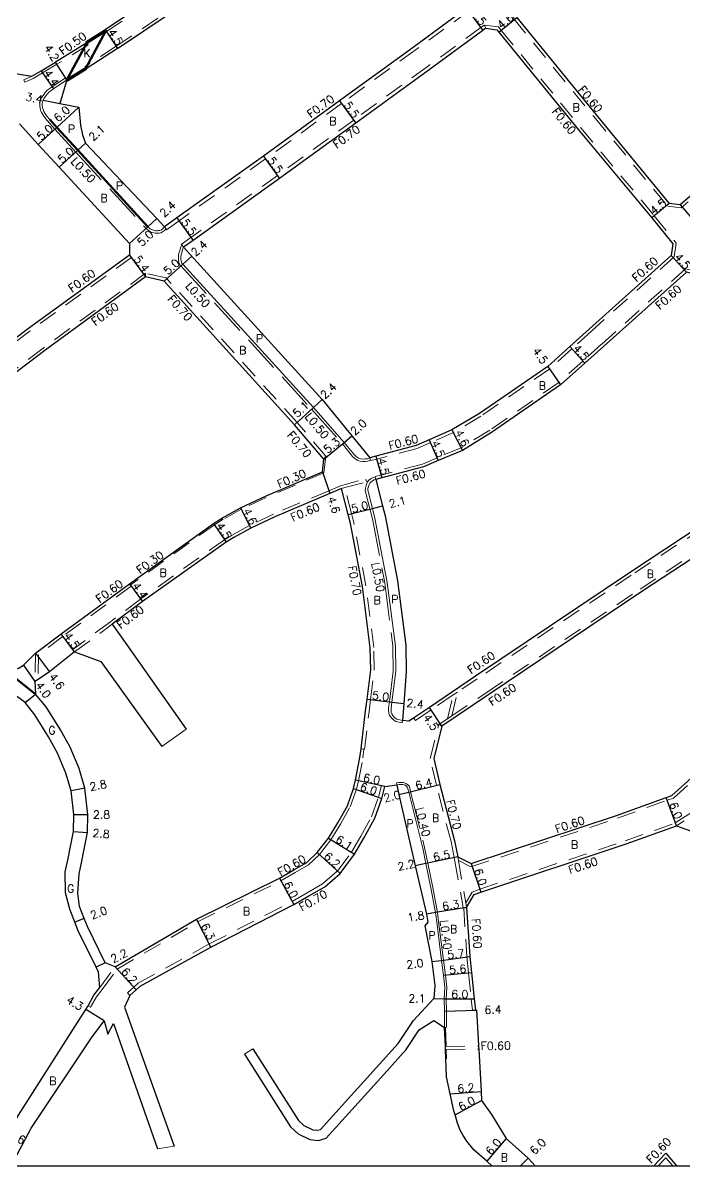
# Model space of a CAD drawing. Header units: metres. Extents: x -3200 to -2400, y -111000 to -110400.
# Drawn here: x -3016.1 to -2884, y -111000 to -110771.5 of the extents above; entities that cross this region are included whole.
import ezdxf

# ---------------------------------------------------------------- set-up
doc = ezdxf.new("R2010")
doc.units = ezdxf.units.M
doc.header["$LTSCALE"] = 2.5
doc.linetypes.add('2232000', pattern=[2.5, 1.5, -1])
doc.linetypes.add('2233000', pattern=[4, 3, -1])
for name, color, linetype, lineweight in [('2101000', 177, 'Continuous', 30), ('2102000', 191, 'Continuous', 30), ('2102001', 191, 'Continuous', 9), ('2203000', 5, 'Continuous', 50), ('2213000', 6, 'Continuous', 9), ('2227000', 3, 'Continuous', 50), ('2232000', 4, '2232000', 9), ('2233000', 62, '2233000', 9), ('6132000', 1, '61320', 9), ('9201100', 215, 'Continuous', 30), ('9202200', 155, 'Continuous', 60), ('9203500', 155, 'Continuous', 30)]:
    doc.layers.add(name, color=color, linetype=linetype, lineweight=lineweight)
for name, color, linetype in [('9201500', 222, 'Continuous'), ('9202100', 82, 'Continuous'), ('9301100', 77, 'Continuous'), ('999', 7, 'Continuous')]:
    doc.layers.add(name, color=color, linetype=linetype)
doc.styles.add('Dm_Anotation', font='txt.shx', dxfattribs={"bigfont": 'pscdm.shx'})
doc.linetypes.add('61320', pattern='A,0,[3,dmdr.shx,S=0.25,R=0,X=0,Y=0],1.5,[3,dmdr.shx,S=0.25,R=0,X=0,Y=0]', length=1.5)

msp = doc.modelspace()

# ---------------------------------------------------------------- linework, layer by layer
at = {"layer": '2101000'}
for points in [[(-2999.61, -110772.85), (-2983.72, -110762.11), (-2972.61, -110754.7), (-2966.76, -110750.8), (-2949.38, -110739.2), (-2945.35, -110731.1), (-2937.38, -110720.77), (-2937.13, -110720.21), (-2937.08, -110718.98), (-2938.86, -110714.48), (-2941.74, -110709.87), (-2948.76, -110698.62), (-2955, -110688.55), (-2956.13, -110687.09)], [(-2803.85, -110735.92), (-2803.98, -110738.92), (-2815.78, -110749.12), (-2829.88, -110761.09), (-2840.97, -110770.5), (-2852.85, -110780.66), (-2864.53, -110790.64), (-2884.73, -110807.84), (-2886.92, -110807.59)], [(-2997.13, -110776.6), (-2981.2, -110765.84), (-2970.11, -110758.44), (-2964.26, -110754.54), (-2946.88, -110742.95), (-2944.6, -110742.66)], [(-2927.41, -110768.58), (-2938.11, -110776.41), (-2952.79, -110787.07), (-2968.01, -110798.13), (-2985.27, -110810.5), (-2987.75, -110812.28)], [(-2917.41, -110770.46), (-2901.54, -110789.87), (-2886.92, -110807.59)], [(-2999.45, -110773.1), (-3003.27, -110775.47)], [(-2999.61, -110772.85), (-2999.45, -110773.1)], [(-2923.57, -110772.58), (-2924.16, -110773.02), (-2934.88, -110780.86), (-2949.56, -110791.52), (-2964.81, -110802.6), (-2982.07, -110814.97), (-2983.97, -110816.33)], [(-2923.57, -110772.58), (-2921.39, -110772.87), (-2920.97, -110773.38), (-2905.03, -110792.86), (-2890.39, -110810.46), (-2886.19, -110815.7)], [(-3003.27, -110775.47), (-3009.52, -110779.36)], [(-2997.13, -110776.6), (-3003.38, -110780.67), (-3003.46, -110780.54)], [(-3018.39, -110781.52), (-3014.24, -110782.17), (-3012.41, -110781.08), (-3009.52, -110779.36)], [(-3003.46, -110780.54), (-3007.28, -110782.92)], [(-3007.28, -110782.92), (-3008.7, -110787.61)], [(-3008.7, -110787.61), (-3004.87, -110788.35), (-3004.55, -110791.93), (-3004.15, -110793.91), (-3003.55, -110795.56), (-2989.32, -110810.62), (-2987.75, -110812.28)], [(-2994.76, -110815.63), (-3008.78, -110800.36), (-3012.97, -110795.79), (-3016.75, -110791.67)], [(-2994.76, -110815.63), (-2994.73, -110817.93)], [(-2886.19, -110815.7), (-2886.53, -110817.98), (-2902.89, -110832.68), (-2906.8, -110836.21), (-2911.19, -110840.18), (-2924.87, -110849.6), (-2930.34, -110852.87), (-2934.88, -110854.85), (-2937.49, -110855.99), (-2945.52, -110858.1), (-2946.73, -110858.42)], [(-2994.73, -110817.93), (-3014.94, -110832.58), (-3021.9, -110837.87), (-3034.47, -110847.43), (-3050.45, -110858.92), (-3062.41, -110867.36), (-3064.61, -110868.92)], [(-2983.97, -110816.33), (-2956.24, -110846.79), (-2950.31, -110854.06), (-2946.73, -110858.42)], [(-2991.53, -110822.27), (-3011.66, -110837), (-3018.57, -110842.25), (-3031.21, -110851.86), (-3047.27, -110863.41), (-3059.35, -110871.69), (-3060.72, -110872.63)], [(-2987.82, -110823.1), (-2991.53, -110822.27)], [(-2880.99, -110821.95), (-2883.51, -110821.32), (-2900.05, -110836.18), (-2903.78, -110839.55), (-2908.64, -110843.88), (-2922.43, -110853.38), (-2928.23, -110856.96), (-2933.08, -110858.97), (-2936.01, -110860.26), (-2944.37, -110862.46), (-2945.52, -110862.76)], [(-2955.92, -110858.73), (-2961.8, -110851.82), (-2987.82, -110823.1)], [(-2858.16, -110853.45), (-2878.39, -110870.54), (-2880.57, -110871.98), (-2894.88, -110881.42), (-2925.63, -110902.09), (-2934.85, -110908.32), (-2937.99, -110910.44), (-2938.95, -110911.09), (-2940.2, -110910.92)], [(-2852.02, -110856.69), (-2855.21, -110856.98), (-2875.69, -110874.15), (-2878.09, -110875.74), (-2892.41, -110885.18), (-2922.99, -110905.73), (-2932.33, -110912.05), (-2933.99, -110918.54)], [(-3060.78, -110874.63), (-3055.03, -110878.45), (-3049.83, -110882.48), (-3047.91, -110884.68), (-3044.16, -110889.47), (-3042.33, -110891.97), (-3040.64, -110893.08), (-3037.81, -110894.94), (-3027.81, -110898.09), (-3023.28, -110899.7), (-3019.1, -110901.19), (-3018.33, -110901), (-3017.29, -110900.64), (-3016.78, -110900.38), (-3015.93, -110899.89), (-3013.51, -110897.5), (-3008.39, -110893.59), (-2994.77, -110883.62), (-2977.95, -110871.55), (-2976.19, -110870.46), (-2972.59, -110868.42), (-2967.57, -110866.11), (-2956.23, -110861.21), (-2955.92, -110858.73)], [(-2945.52, -110862.76), (-2944.19, -110868.03), (-2943.68, -110870.06), (-2941.21, -110883.01), (-2939.56, -110895.9), (-2939.47, -110901.2), (-2939.95, -110907.56), (-2940.2, -110910.92)], [(-2952.39, -110864.57), (-2954.73, -110865.56), (-2965.73, -110870.22), (-2970.49, -110872.52), (-2973.89, -110874.33), (-2975.46, -110875.3), (-2992.17, -110887.17), (-2998.2, -110891.71)], [(-2997.6, -110960.16), (-2981.36, -110950.61), (-2964.8, -110942.44), (-2961.94, -110940.81), (-2959.36, -110939.31), (-2957.26, -110937.34), (-2955.02, -110934.42), (-2953.12, -110931.36), (-2951.23, -110927.97), (-2950.01, -110924.51), (-2949.6, -110922.89), (-2948.73, -110918.33), (-2948.51, -110916.61), (-2947.58, -110909.03), (-2947.29, -110906.65), (-2946.57, -110900.82), (-2946.65, -110896.41), (-2948.23, -110884.13), (-2950.62, -110871.59), (-2951.08, -110869.76), (-2952.39, -110864.57)], [(-2929.18, -110938.2), (-2926.5, -110939.54), (-2897.49, -110929.91), (-2887.53, -110926.32), (-2886.4, -110925.91), (-2881.96, -110921.91), (-2879.26, -110919.04), (-2871.15, -110911.31), (-2867.17, -110907.51), (-2855.17, -110895.36), (-2837.66, -110876.62), (-2837.84, -110873.63)], [(-3005.73, -110897.23), (-3010.75, -110901.18), (-3013.03, -110902.75), (-3013.64, -110903.17)], [(-3015.62, -110907.35), (-3019.53, -110904.45)], [(-3013.64, -110903.17), (-3013.5, -110905.67)], [(-2999.64, -110959.35), (-3003.16, -110952.13), (-3003.8, -110950.5), (-3004.73, -110948.13), (-3005.07, -110945.42), (-3004.81, -110941.55), (-3004.29, -110939.07), (-3003.86, -110936.99), (-3003.12, -110933.32), (-3003.06, -110929.75), (-3003.67, -110924.45), (-3004.83, -110920.52), (-3006.61, -110916.24), (-3008.51, -110912.79), (-3011.37, -110908.18), (-3013.5, -110905.67)], [(-3007.59, -110941.17), (-3007.04, -110938.5), (-3006.6, -110936.42), (-3005.91, -110933.1), (-3005.86, -110929.75), (-3006.43, -110925.02), (-3007.48, -110921.45), (-3009.13, -110917.46), (-3010.93, -110914.2), (-3013.66, -110909.79), (-3015.62, -110907.35)], [(-2933.99, -110918.54), (-2932.77, -110923.71), (-2929.85, -110934.99), (-2929.18, -110938.2)], [(-2994.71, -110965.88), (-2993.45, -110964.77), (-2992.61, -110964.04), (-2978.48, -110956.21), (-2961.94, -110947.71), (-2958.92, -110945.99), (-2955.76, -110944.16), (-2952.67, -110941.5), (-2949.84, -110937.64), (-2947.96, -110934.42), (-2945.74, -110930.45), (-2944.35, -110926.5), (-2943.73, -110924.12), (-2941.36, -110923.77)], [(-2941.36, -110923.77), (-2940.92, -110925.74), (-2938.43, -110936.81), (-2937.7, -110939.97), (-2935.4, -110949.63), (-2935.17, -110951.24), (-2935.77, -110951.95), (-2934.38, -110959.12), (-2933.78, -110963.91), (-2933.99, -110966.52)], [(-2925.92, -110945.71), (-2924.6, -110945.23), (-2895.54, -110935.58), (-2885.5, -110931.96)], [(-2885.5, -110931.96), (-2882.67, -110932.98)], [(-3000.93, -110961.26), (-3001.44, -110960.23), (-3005, -110952.94), (-3005.67, -110951.23), (-3006.68, -110948.63), (-3007.57, -110945.41), (-3007.59, -110941.17)], [(-2927.41, -110948.31), (-2925.92, -110945.71)], [(-2927.41, -110948.31), (-2926.75, -110958.13), (-2926.44, -110961.31), (-2925.89, -110966.54), (-2925.66, -110968.83), (-2925.46, -110968.82), (-2925.02, -110975.81), (-2925.01, -110976), (-2924.98, -110976.6), (-2924.51, -110985.06), (-2924.44, -110986.91), (-2922.47, -110989.68), (-2919.48, -110994.5), (-2915.14, -110998.39), (-2913.63, -111000)], [(-2997.6, -110960.16), (-2999.64, -110959.35)], [(-3000.69, -110964.32), (-3000.93, -110961.26)], [(-3022.41, -111000), (-3019.36, -110994.09), (-3016.9, -110989.81), (-3005.59, -110972.03), (-3003.49, -110968.72), (-3003.04, -110967.94), (-3001.86, -110965.84), (-3000.69, -110964.32)], [(-3018.44, -111000), (-3016.18, -110995.79), (-3014.38, -110992.42), (-3002.32, -110974.33), (-2999.81, -110970.95)], [(-2922.33, -111000), (-2923.4, -110999.04), (-2925.97, -110996.75), (-2927.4, -110995.04), (-2928.11, -110993.9), (-2928.68, -110992.83), (-2929.23, -110991.38), (-2929.7, -110989.78), (-2929.96, -110988.93), (-2930.69, -110985.57), (-2931.43, -110982.15), (-2931.63, -110976.67), (-2931.66, -110976.07), (-2931.8, -110972.26)], [(-2887.59, -110997.41), (-2890.05, -111000)], [(-2887.59, -110997.41), (-2885.4, -111000)]]:
    msp.add_lwpolyline(points, dxfattribs=at)
at = {"layer": '2102000'}
for points in [[(-2998.2, -110891.71), (-2995.29, -110895.83), (-2983.43, -110912.64)], [(-3005.73, -110897.23), (-3000.5, -110899.13), (-2988.28, -110916.1)], [(-2994.71, -110965.88), (-2995.74, -110968.21), (-2985.82, -110995.98)], [(-2970.1, -110976.55), (-2961.01, -110990.88), (-2959.93, -110991.9), (-2958.16, -110992.74), (-2957.2, -110992.84), (-2956.6, -110992.65), (-2945.45, -110980.33), (-2941.08, -110975.47), (-2938.04, -110970.86), (-2933.99, -110966.52)], [(-2999.81, -110970.95), (-2999.11, -110973.63), (-2997.95, -110971.49), (-2989.18, -110996.52)], [(-2971.79, -110977.62), (-2962.57, -110992.17), (-2961.07, -110993.57), (-2958.71, -110994.69), (-2957, -110994.87), (-2955.49, -110994.4), (-2943.95, -110981.66), (-2939.49, -110976.69), (-2936.9, -110972.76), (-2933.99, -110970.86), (-2931.8, -110972.26)]]:
    msp.add_lwpolyline(points, dxfattribs=at)
at = {"layer": '2102001'}
for points in [[(-2988.28, -110916.1), (-2983.43, -110912.64)], [(-2971.79, -110977.62), (-2970.1, -110976.55)], [(-2989.18, -110996.52), (-2985.82, -110995.98)]]:
    msp.add_lwpolyline(points, dxfattribs=at)
at = {"layer": '2203000'}
for points in [[(-2999.45, -110773.1), (-2999.53, -110772.97), (-3003.35, -110775.35), (-3003.27, -110775.47)], [(-3003.46, -110780.54), (-3003.38, -110780.67), (-3007.2, -110783.05), (-3007.28, -110782.92)]]:
    msp.add_lwpolyline(points, close=True, dxfattribs=at)
at = {"layer": '2213000'}
for points in [[(-3007.28, -110782.92), (-3009.94, -110784.72), (-3010.84, -110785.35), (-3011.08, -110785.63), (-3011.19, -110785.76), (-3011.4, -110786.03), (-3011.85, -110786.63), (-3012.03, -110786.96), (-3012.13, -110787.26), (-3012.17, -110787.72), (-3012.17, -110788.07), (-3012.11, -110788.43), (-3012.03, -110788.8), (-3011.88, -110789.19), (-3011.49, -110789.87), (-3010.81, -110790.69), (-3010.7, -110790.81)], [(-2991.09, -110812.24), (-2990.6, -110812.65), (-2990.15, -110812.9), (-2989.76, -110813), (-2989.52, -110813.05), (-2989.23, -110813.05), (-2988.93, -110813.03), (-2988.67, -110812.97), (-2988.38, -110812.85), (-2988.07, -110812.62), (-2987.75, -110812.28)], [(-2983.97, -110816.33), (-2984.09, -110816.63), (-2984.26, -110817.22), (-2984.38, -110817.64), (-2984.48, -110818.12), (-2984.49, -110818.5), (-2984.48, -110818.89), (-2984.39, -110819.26), (-2984.27, -110819.57), (-2984.11, -110819.75), (-2958.02, -110848.4), (-2951.85, -110855.34), (-2949.9, -110857.78), (-2949.42, -110858.23), (-2948.98, -110858.51), (-2948.56, -110858.64), (-2948.11, -110858.68), (-2947.69, -110858.66), (-2947.24, -110858.62), (-2946.73, -110858.42)], [(-2945.52, -110862.76), (-2945.91, -110862.86), (-2946.21, -110863.01), (-2946.57, -110863.29), (-2946.76, -110863.53), (-2946.91, -110863.78), (-2947.03, -110864.14), (-2947.12, -110864.55), (-2947.15, -110864.89), (-2946.23, -110868.54), (-2945.74, -110870.51), (-2943.29, -110883.34), (-2941.65, -110896.05), (-2941.57, -110901.09), (-2942.33, -110907.26), (-2942.49, -110908.48), (-2942.51, -110908.88), (-2942.47, -110909.36), (-2942.38, -110909.63), (-2942.18, -110909.94), (-2941.94, -110910.21), (-2941.67, -110910.46), (-2941.34, -110910.66), (-2940.2, -110910.92)], [(-2941.36, -110923.77), (-2940.9, -110923.7), (-2940.44, -110923.7), (-2940.13, -110923.73), (-2939.91, -110923.76), (-2939.66, -110923.86), (-2939.43, -110924.04), (-2939.26, -110924.25), (-2939.15, -110924.56), (-2938.98, -110925.26), (-2936.19, -110936.43), (-2935.55, -110939.52), (-2934.53, -110944.39), (-2933.63, -110949.34), (-2933.32, -110951.7), (-2932.4, -110958.87), (-2932.01, -110961.85), (-2931.77, -110964.29), (-2931.89, -110966.54), (-2931.85, -110969), (-2931.8, -110972.26)]]:
    msp.add_lwpolyline(points, dxfattribs=at)
at = {"layer": '2227000'}
msp.add_lwpolyline([(-3010.7, -110790.81), (-3009.29, -110792.41), (-3005.1, -110796.98), (-2991.09, -110812.24)], dxfattribs=at)
at = {"layer": '2232000'}
for points in [[(-2803.25, -110735.94), (-2803.39, -110739.2), (-2815.39, -110749.58), (-2829.49, -110761.55), (-2840.58, -110770.96), (-2852.46, -110781.11), (-2864.14, -110791.09), (-2884.54, -110808.46), (-2887.23, -110808.16)], [(-2999.33, -110773.26), (-2983.44, -110762.53), (-2972.33, -110755.11), (-2966.48, -110751.21), (-2949.1, -110739.62)], [(-2997.41, -110776.19), (-2981.47, -110765.42), (-2970.39, -110758.03), (-2964.54, -110754.13), (-2947.06, -110742.46), (-2944.26, -110742.12)], [(-2917.99, -110767.63), (-2918.01, -110770.68), (-2902, -110790.25), (-2887.23, -110808.16)], [(-2926.9, -110769.07), (-2937.7, -110776.97), (-2952.38, -110787.64), (-2967.6, -110798.7), (-2984.86, -110811.07), (-2987.34, -110812.85)], [(-2923.87, -110771.94), (-2924.57, -110772.45), (-2935.3, -110780.29), (-2949.97, -110790.95), (-2965.22, -110802.03), (-2982.48, -110814.4), (-2984.41, -110815.79)], [(-2923.87, -110771.94), (-2921.07, -110772.3), (-2920.5, -110773), (-2904.57, -110792.48), (-2889.92, -110810.08), (-2885.56, -110815.53)], [(-2923.87, -110771.94), (-2923.57, -110772.58)], [(-2999.61, -110772.85), (-2999.33, -110773.26)], [(-3003.27, -110775.47), (-3003, -110775.9), (-3009.26, -110779.79)], [(-2997.41, -110776.19), (-3003.64, -110780.24), (-3003.46, -110780.54)], [(-3009.26, -110779.79), (-3012.15, -110781.51), (-3014.01, -110782.61)], [(-3014.24, -110782.17), (-3015.89, -110782.88)], [(-3014.01, -110782.61), (-3015.69, -110783.34)], [(-2987.75, -110812.28), (-2987.45, -110812.69), (-2987.34, -110812.85)], [(-2885.56, -110815.53), (-2885.97, -110818.28), (-2902.49, -110833.13), (-2906.4, -110836.66), (-2910.82, -110840.65), (-2924.54, -110850.1), (-2930.06, -110853.4), (-2934.64, -110855.4), (-2937.29, -110856.56), (-2945.36, -110858.68), (-2946.58, -110859)], [(-2994.73, -110817.93), (-2994.37, -110818.41)], [(-2984.41, -110815.79), (-2984.32, -110815.9), (-2983.97, -110816.33)], [(-2994.37, -110818.41), (-3014.58, -110833.06), (-3021.53, -110838.35), (-3034.11, -110847.91), (-3050.1, -110859.41), (-3062.06, -110867.85), (-3064.26, -110869.41)], [(-2991.55, -110821.55), (-3012.02, -110836.52), (-3018.93, -110841.77), (-3031.57, -110851.38), (-3047.62, -110862.92), (-3059.69, -110871.2), (-3061.31, -110872.31)], [(-2987.45, -110822.47), (-2991.55, -110821.55)], [(-2991.55, -110821.55), (-2991.53, -110822.27)], [(-2955.54, -110858.09), (-2961.27, -110851.36), (-2987.3, -110822.63), (-2987.45, -110822.47)], [(-2880.65, -110821.41), (-2883.68, -110820.66), (-2900.45, -110835.74), (-2904.18, -110839.11), (-2909.01, -110843.41), (-2922.76, -110852.88), (-2928.51, -110856.42), (-2933.31, -110858.42), (-2936.21, -110859.69), (-2944.52, -110861.88), (-2945.67, -110862.18)], [(-2857.58, -110853.74), (-2878.03, -110871.02), (-2880.24, -110872.48), (-2894.55, -110881.92), (-2925.29, -110902.58), (-2929.24, -110905.25), (-2930.1, -110905.83), (-2934.51, -110908.82), (-2937.65, -110910.94)], [(-2932.98, -110911.76), (-2931.24, -110910.59), (-2930.38, -110910.01), (-2923.32, -110905.24), (-2892.74, -110884.68), (-2878.42, -110875.24), (-2876.05, -110873.67), (-2855.62, -110856.53)], [(-2955.54, -110858.09), (-2955.95, -110861.42), (-2967.44, -110866.38), (-2972.45, -110868.69), (-2976.03, -110870.72), (-2977.79, -110871.8), (-2994.59, -110883.86)], [(-2955.92, -110858.73), (-2955.54, -110858.09)], [(-2946.73, -110858.42), (-2946.6, -110858.91), (-2946.58, -110859)], [(-2952.62, -110864.01), (-2947.57, -110862.68)], [(-2952.39, -110864.57), (-2951.71, -110864.39), (-2947.41, -110863.26)], [(-2947.41, -110863.26), (-2947.57, -110862.68)], [(-2945.67, -110862.18), (-2945.65, -110862.28), (-2945.52, -110862.76)], [(-2952.62, -110864.01), (-2954.96, -110865.01), (-2965.98, -110869.67), (-2970.77, -110871.98), (-2974.19, -110873.81), (-2975.79, -110874.8), (-2992.53, -110886.68), (-2998.56, -110891.23)], [(-2948.51, -110916.61), (-2947.92, -110916.68), (-2947.82, -110916.69), (-2946.89, -110909.12), (-2946.6, -110906.74), (-2945.87, -110900.86), (-2945.95, -110896.36), (-2947.54, -110884.02), (-2949.94, -110871.43), (-2950.4, -110869.59), (-2951.71, -110864.39)], [(-2929.05, -110938.94), (-2926.54, -110940.19), (-2897.3, -110930.47), (-2887.33, -110926.88), (-2886.09, -110926.44), (-2881.54, -110922.34), (-2878.83, -110919.46), (-2870.74, -110911.74), (-2866.75, -110907.94), (-2854.74, -110895.77), (-2836.74, -110876.51)], [(-2994.77, -110883.62), (-2994.59, -110883.86), (-2994.42, -110884.1), (-3008.03, -110894.08), (-3012.92, -110897.8)], [(-2998.56, -110891.23), (-3006.09, -110896.74), (-3005.73, -110897.23), (-2998.2, -110891.71)], [(-3013.51, -110897.5), (-3013.64, -110903.17)], [(-3012.92, -110897.8), (-3013.03, -110902.75)], [(-2931.24, -110910.59), (-2930.1, -110905.83)], [(-2930.38, -110910.01), (-2929.24, -110905.25)], [(-2937.99, -110910.44), (-2937.65, -110910.94)], [(-2929.87, -110938.33), (-2930.53, -110935.15), (-2933.45, -110923.88), (-2934.71, -110918.53), (-2932.98, -110911.76), (-2932.33, -110912.05)], [(-2997.19, -110960.61), (-2981.07, -110951.13), (-2964.51, -110942.97), (-2961.64, -110941.33), (-2959, -110939.79), (-2956.81, -110937.74), (-2954.53, -110934.76), (-2952.61, -110931.67), (-2950.68, -110928.22), (-2949.43, -110924.68), (-2949.01, -110923.02), (-2948.13, -110918.42), (-2947.92, -110916.68)], [(-2995.18, -110965.35), (-2993.92, -110964.24), (-2993.02, -110963.46), (-2978.81, -110955.59), (-2962.27, -110947.1), (-2959.27, -110945.38), (-2956.17, -110943.58), (-2953.18, -110941.02), (-2950.43, -110937.25), (-2948.57, -110934.07), (-2946.38, -110930.16), (-2945.02, -110926.29), (-2944.4, -110923.94)], [(-2943.73, -110924.12), (-2944.4, -110923.94)], [(-2885.76, -110931.42), (-2884.28, -110930.48), (-2883.78, -110930.15), (-2878.29, -110926.65), (-2877.71, -110926.28)], [(-2926.33, -110945.22), (-2924.8, -110944.66), (-2895.74, -110935.01), (-2885.76, -110931.42)], [(-2885.5, -110931.96), (-2883.96, -110930.98)], [(-2929.87, -110938.33), (-2929.74, -110939.06), (-2928.26, -110947.51), (-2928.1, -110948.43)], [(-2929.18, -110938.2), (-2929.05, -110938.94), (-2927.57, -110947.39), (-2927.41, -110948.31)], [(-2927.57, -110947.39), (-2926.33, -110945.22)], [(-2928.1, -110948.43), (-2928, -110948.42), (-2927.41, -110948.31)], [(-2928, -110948.42), (-2927.34, -110958.18), (-2927.04, -110961.37), (-2926.49, -110966.6), (-2926.26, -110968.85), (-2925.66, -110968.83)], [(-3000.69, -110964.32), (-2997.6, -110960.16)], [(-3000.2, -110964.68), (-2997.19, -110960.61)], [(-3002.52, -110968.23), (-3001.36, -110966.17), (-3000.2, -110964.68)], [(-2995.18, -110965.35), (-2994.71, -110965.88)], [(-3003.04, -110967.94), (-3002.52, -110968.23)], [(-2931.66, -110976.07), (-2931.51, -110976.07), (-2925.01, -110976)], [(-2931.63, -110976.67), (-2931.48, -110976.67), (-2924.98, -110976.6)], [(-2887.61, -110998.31), (-2889.22, -111000)], [(-2887.61, -110998.31), (-2886.18, -111000)]]:
    msp.add_lwpolyline(points, dxfattribs=at)
at = {"layer": '2232000', "flags": 128}
msp.add_lwpolyline([(-3015.89, -110782.88), (-3015.69, -110783.34)], dxfattribs=at)
at = {"layer": '2233000'}
for points in [[(-3007.56, -110782.5), (-3010.23, -110784.31), (-3011.18, -110784.98), (-3011.46, -110785.3), (-3011.58, -110785.44), (-3011.8, -110785.73), (-3012.27, -110786.36), (-3012.49, -110786.75), (-3012.63, -110787.16), (-3012.67, -110787.7), (-3012.67, -110788.11), (-3012.61, -110788.53), (-3012.51, -110788.95), (-3012.34, -110789.41), (-3011.9, -110790.15), (-3011.19, -110791.02), (-3009.66, -110792.75), (-3005.47, -110797.32), (-2991.43, -110812.61), (-2990.89, -110813.07), (-2990.34, -110813.37), (-2989.87, -110813.49), (-2989.57, -110813.55), (-2989.22, -110813.55), (-2988.86, -110813.53), (-2988.52, -110813.45), (-2988.13, -110813.29), (-2987.74, -110812.99), (-2987.45, -110812.69)], [(-3007.56, -110782.5), (-3007.28, -110782.92)], [(-2984.73, -110817.05), (-2984.87, -110817.52), (-2984.98, -110818.06), (-2984.99, -110818.5), (-2984.98, -110818.95), (-2984.87, -110819.41), (-2984.7, -110819.84), (-2984.48, -110820.08), (-2958.4, -110848.73), (-2952.23, -110855.67), (-2950.24, -110858.15), (-2949.69, -110858.66), (-2949.16, -110858.97), (-2948.66, -110859.13), (-2948.13, -110859.18), (-2947.66, -110859.16), (-2947.13, -110859.11), (-2946.6, -110858.91)], [(-2984.32, -110815.9), (-2984.56, -110816.46), (-2984.73, -110817.05)], [(-2945.65, -110862.28), (-2946.08, -110862.39), (-2946.48, -110862.58), (-2946.93, -110862.93), (-2947.18, -110863.26), (-2947.36, -110863.58), (-2947.51, -110864), (-2947.62, -110864.47), (-2947.65, -110864.94), (-2946.72, -110868.66), (-2946.22, -110870.62), (-2943.78, -110883.42), (-2942.15, -110896.09), (-2942.07, -110901.06), (-2942.82, -110907.2), (-2942.99, -110908.43), (-2943.01, -110908.89), (-2942.96, -110909.47), (-2942.83, -110909.85), (-2942.58, -110910.24), (-2942.3, -110910.56), (-2941.97, -110910.87), (-2941.53, -110911.13), (-2940.31, -110911.4)], [(-2940.31, -110911.4), (-2940.2, -110910.92)], [(-2941.42, -110923.37), (-2940.93, -110923.3), (-2940.42, -110923.3), (-2940.08, -110923.33), (-2939.81, -110923.38), (-2939.46, -110923.51), (-2939.14, -110923.76), (-2938.91, -110924.06), (-2938.77, -110924.45), (-2938.59, -110925.16), (-2935.8, -110936.34), (-2935.15, -110939.44), (-2934.14, -110944.31), (-2933.23, -110949.28), (-2932.93, -110951.65), (-2932, -110958.81), (-2931.61, -110961.81), (-2931.37, -110964.29), (-2931.49, -110966.55), (-2931.45, -110969), (-2931.4, -110972.25)], [(-2941.42, -110923.37), (-2941.36, -110923.77)], [(-2931.8, -110972.26), (-2931.65, -110972.26), (-2931.4, -110972.25)]]:
    msp.add_lwpolyline(points, dxfattribs=at)
at = {"layer": '6132000'}
for points in [[(-2931.65, -110972.26), (-2931.51, -110976.07), (-2931.51, -110976.07)], [(-2931.48, -110976.67), (-2931.41, -110978.58)]]:
    msp.add_lwpolyline(points, dxfattribs=at)
at = {"layer": '9201100'}
for points in [[(-2927.41, -110768.58), (-2924.16, -110773.02)], [(-2920.97, -110773.38), (-2917.41, -110770.46)], [(-2999.61, -110772.85), (-2997.13, -110776.6)], [(-3012.41, -110781.08), (-3009.94, -110784.72)], [(-3007.28, -110782.92), (-3009.52, -110779.36)], [(-3012.03, -110786.96), (-3008.7, -110787.61)], [(-3004.87, -110788.35), (-3009.29, -110792.41)], [(-2952.79, -110787.07), (-2949.56, -110791.52)], [(-3009.29, -110792.41), (-3012.97, -110795.79)], [(-3005.1, -110796.98), (-3008.78, -110800.36)], [(-3003.55, -110795.56), (-3005.1, -110796.98)], [(-2968.01, -110798.13), (-2964.81, -110802.6)], [(-2886.92, -110807.59), (-2890.39, -110810.46)], [(-2884.73, -110807.84), (-2881.74, -110811.33)], [(-2991.09, -110812.24), (-2989.32, -110810.62)], [(-2985.27, -110810.5), (-2982.07, -110814.97)], [(-2994.76, -110815.63), (-2991.09, -110812.24)], [(-2994.73, -110817.93), (-2991.53, -110822.27)], [(-2886.53, -110817.98), (-2883.51, -110821.32)], [(-2987.82, -110823.1), (-2984.11, -110819.75)], [(-2984.11, -110819.75), (-2982.33, -110818.14)], [(-2906.8, -110836.21), (-2903.78, -110839.55)], [(-2911.19, -110840.18), (-2908.64, -110843.88)], [(-2958.02, -110848.4), (-2956.24, -110846.79)], [(-2961.8, -110851.82), (-2958.02, -110848.4)], [(-2951.85, -110855.34), (-2950.31, -110854.06)], [(-2930.34, -110852.87), (-2928.23, -110856.96)], [(-2955.92, -110858.73), (-2951.85, -110855.34)], [(-2934.88, -110854.85), (-2933.08, -110858.97)], [(-2945.52, -110858.1), (-2944.37, -110862.46)], [(-2956.23, -110861.21), (-2954.73, -110865.56)], [(-2946.23, -110868.54), (-2944.19, -110868.03)], [(-2972.59, -110868.42), (-2970.49, -110872.52)], [(-2951.08, -110869.76), (-2946.23, -110868.54)], [(-2977.95, -110871.55), (-2975.46, -110875.3)], [(-2994.77, -110883.62), (-2992.17, -110887.17)], [(-3005.73, -110897.23), (-3008.39, -110893.59)], [(-3013.51, -110897.5), (-3010.75, -110901.18)], [(-3015.93, -110899.89), (-3013.64, -110903.17)], [(-3015.62, -110907.35), (-3013.5, -110905.67)], [(-2947.29, -110906.65), (-2942.33, -110907.26)], [(-2942.33, -110907.26), (-2939.95, -110907.56)], [(-2932.33, -110912.05), (-2934.85, -110908.32)], [(-2943.73, -110924.12), (-2949.6, -110922.89)], [(-3003.67, -110924.45), (-3006.42, -110925.01)], [(-2950.01, -110924.51), (-2944.35, -110926.5)], [(-2940.92, -110925.74), (-2938.98, -110925.26)], [(-2938.98, -110925.26), (-2932.77, -110923.71)], [(-2885.5, -110931.96), (-2887.53, -110926.32)], [(-3005.86, -110929.75), (-3003.06, -110929.75)], [(-3005.91, -110933.1), (-3003.12, -110933.32)], [(-2955.02, -110934.42), (-2949.84, -110937.64)], [(-2957.26, -110937.34), (-2952.67, -110941.5)], [(-2929.18, -110938.2), (-2935.55, -110939.52)], [(-2935.55, -110939.52), (-2937.7, -110939.97)], [(-2926.5, -110939.54), (-2924.6, -110945.23)], [(-2964.8, -110942.44), (-2961.94, -110947.71)], [(-3003.8, -110950.5), (-3005.67, -110951.23)], [(-2933.63, -110949.34), (-2935.4, -110949.63)], [(-2927.41, -110948.31), (-2933.63, -110949.34)], [(-2978.48, -110956.21), (-2981.36, -110950.61)], [(-2999.64, -110959.35), (-3001.44, -110960.23)], [(-2934.38, -110959.12), (-2932.4, -110958.87)], [(-2932.4, -110958.87), (-2926.75, -110958.13)], [(-2997.6, -110960.16), (-2993.45, -110964.77)], [(-2932.01, -110961.85), (-2926.44, -110961.31)], [(-2933.99, -110966.52), (-2931.89, -110966.54)], [(-2931.89, -110966.54), (-2925.89, -110966.54)], [(-2999.81, -110970.95), (-3003.49, -110968.72)], [(-2931.85, -110969), (-2925.46, -110968.82)], [(-2930.69, -110985.57), (-2924.51, -110985.06)], [(-2929.7, -110989.78), (-2924.44, -110986.91)], [(-2919.48, -110994.5), (-2923.4, -110999.04)], [(-2915.14, -110998.39), (-2916.74, -111000)]]:
    msp.add_lwpolyline(points, dxfattribs=at)
at = {"layer": '9202200', "flags": 128}
for points in [[(-3003.46, -110780.54), (-2999.45, -110773.1)], [(-3007.28, -110782.92), (-3003.27, -110775.47)]]:
    msp.add_lwpolyline(points, dxfattribs=at)
at = {"layer": '9202200'}
msp.add_lwpolyline([(-3019.1, -110901.19), (-3013.5, -110905.67)], dxfattribs=at)
at = {"layer": '9301100', "flags": 128}
msp.add_lwpolyline([(-3003.27, -110775.47), (-3007.28, -110782.92), (-3003.46, -110780.54), (-2999.45, -110773.1)], close=True, dxfattribs=at)
at = {"layer": '999'}
msp.add_lwpolyline([(-3200, -110400), (-2400, -110400), (-2400, -111000), (-3200, -111000)], close=True, dxfattribs=at)

# ---------------------------------------------------------------- texts
at = {"layer": '9201500', "style": 'Dm_Anotation'}
for s, rotation, p in [('5.5', 306.2038, (-2926.65, -110769.45)), ('4.6', 39.2768, (-2920.49, -110772.86)), ('4.5', 303.4157, (-2999.17, -110773.34)), ('4.2', 302.215, (-3011.87, -110776.47)), ('4.4', 304.1005, (-3011.99, -110781.52)), ('3.4', 348.9598, (-3015.63, -110787.01)), ('6.0', 42.5531, (-3009.01, -110791.44)), ('5.5', 306.0019, (-2952.03, -110787.94)), ('5.0', 42.5531, (-3012.38, -110795.11)), ('2.1', 42.5531, (-3002.02, -110795.23)), ('5.0', 42.5531, (-3008.19, -110799.68)), ('5.5', 305.6334, (-2967.26, -110799.01)), ('2.4', 42.6353, (-2987.84, -110810.45)), ('4.5', 39.5219, (-2889.95, -110809.97)), ('5.5', 305.6379, (-2984.52, -110811.38)), ('5.0', 42.6353, (-2992.31, -110816.28)), ('2.4', 42.1666, (-2981.59, -110818.3)), ('4.5', 312.058, (-2886.02, -110818.39)), ('5.4', 306.3762, (-2994, -110818.75)), ('5.0', 42.1666, (-2987.08, -110821.99)), ('4.5', 312.0788, (-2906.29, -110836.63)), ('4.5', 304.5615, (-2914.32, -110837.05)), ('2.4', 42.1749, (-2955.75, -110846.79)), ('5.1', 42.1749, (-2961.25, -110850.48)), ('2.0', 42.1749, (-2949.76, -110854.03)), ('5.3', 39.7877, (-2955.15, -110857.68)), ('4.6', 297.2525, (-2929.78, -110853.32)), ('4.5', 293.6097, (-2934.53, -110855.41)), ('4.5', 284.7422, (-2945.25, -110858.71)), ('4.6', 289.0402, (-2955.25, -110866.48)), ('5.0', 14.1265, (-2950.23, -110869.44)), ('2.1', 14.1265, (-2942.69, -110868.47)), ('4.6', 297.0828, (-2972.18, -110869)), ('4.5', 303.5982, (-2977.51, -110872.04)), ('4.4', 306.2233, (-2994.34, -110884.04)), ('4.5', 306.2232, (-3007.93, -110894.06)), ('4.6', 306.9669, (-3010.96, -110902.22)), ('4.0', 304.7704, (-3013.6, -110903.85)), ('5.0', 353.0001, (-2946.39, -110906.66)), ('2.4', 352.9947, (-2939.5, -110908.16)), ('4.5', 304.0549, (-2936.17, -110910.3)), ('2.8', 11.6178, (-3002.53, -110925.03)), ('6.0', 348.1946, (-2948.21, -110923.08)), ('6.4', 14.0191, (-2937.45, -110924.78)), ('6.0', 340.6136, (-2948.86, -110924.79)), ('2.0', 14.0191, (-2943.76, -110927.29)), ('6.0', 289.8136, (-2886.96, -110927.6)), ('2.8', 355.4607, (-3002.19, -110934.19)), ('6.1', 328.1402, (-2953.74, -110935.1)), ('6.2', 317.8273, (-2956.08, -110938.27)), ('2.2', 11.7333, (-2941, -110940.97)), ('6.5', 11.7333, (-2933.95, -110939.09)), ('6.0', 288.4348, (-2925.96, -110940.84)), ('6.0', 298.4397, (-2964.04, -110943.62)), ('2.0', 21.3879, (-3002.21, -110950.73)), ('6.3', 9.3923, (-2932.16, -110948.91)), ('1.8', 9.3923, (-2939.11, -110951.16)), ('6.3', 297.1713, (-2980.56, -110951.94)), ('2.2', 26.0087, (-2998.03, -110959.45)), ('5.7', 7.3699, (-2931.17, -110958.61)), ('2.0', 7.3699, (-2939.34, -110960.57)), ('6.2', 311.9256, (-2996.52, -110961.21)), ('5.6', 5.5623, (-2930.83, -110961.63)), ('4.3', 328.8715, (-3007.54, -110967.21)), ('2.1', 359.5462, (-2939.05, -110967.28)), ('6.4', 1.6149, (-2923.83, -110969.58)), ('6.2', 4.7538, (-2929.2, -110985.35)), ('6.0', 28.5703, (-2928.52, -110989.02)), ('3.6', 331.8349, (-3019.13, -110994.09)), ('6.0', 49.195, (-2922.56, -110997.92)), ('6.0', 45.2712, (-2913.82, -110997.84))]:
    msp.add_text(s, height=1.6, rotation=rotation, dxfattribs=at).set_placement(p)
for s, p in [('2.8', (-3002.06, -110930.55)), ('6.0', (-2930.49, -110966.44))]:
    msp.add_text(s, height=1.6, dxfattribs=at).set_placement(p)
at = {"layer": '9202100', "style": 'Dm_Anotation'}
for s, p in [('K', (-3003.97, -110778.38)), ('B', (-2906.25, -110789.19)), ('B', (-2954.85, -110791.96)), ('P', (-3007.06, -110793.51)), ('P', (-2997.47, -110804.86)), ('B', (-3000.57, -110807.33)), ('P', (-2969.5, -110835.4)), ('B', (-2972.85, -110837.75)), ('B', (-2913.02, -110844.81)), ('B', (-2988.74, -110882.19)), ('B', (-2891.45, -110882.44)), ('B', (-2946.01, -110887.69)), ('P', (-2942.46, -110887.5)), ('G', (-3010.96, -110913.7)), ('B', (-2934.3, -110931.22)), ('P', (-2939.43, -110932.34)), ('B', (-2906.59, -110936.55)), ('G', (-3007.23, -110945.33)), ('B', (-2972.1, -110949.86)), ('B', (-2930.73, -110953.44)), ('P', (-2935.04, -110954.68)), ('B', (-3010.79, -110983.77)), ('B', (-2920.58, -110999.06))]:
    msp.add_text(s, height=1.6, dxfattribs=at).set_placement(p)
at = {"layer": '9203500', "style": 'Dm_Anotation'}
for s, rotation, p in [('F0.50', 35.6323, (-3008.07, -110778.02)), ('F0.70', 36.1795, (-2958.53, -110790.61)), ('F0.60', 309.279, (-2905.21, -110784.92)), ('F0.60', 309.279, (-2910.48, -110789.3)), ('F0.70', 36.1795, (-2953.38, -110796.69)), ('L0.50', 312.5531, (-3006.59, -110799.26)), ('F0.60', 41.9437, (-2893.47, -110823.35)), ('F0.60', 36.1789, (-3006.25, -110825.47)), ('L0.50', 312.1669, (-2983.7, -110824.17)), ('F0.60', 41.9437, (-2888.81, -110828.93)), ('F0.70', 312.1681, (-2987.28, -110826.82)), ('F0.60', 36.1789, (-3001.6, -110832.13)), ('L0.50', 309.839, (-2959.82, -110850.25)), ('F0.70', 309.8396, (-2963.38, -110853.95)), ('F0.60', 14.7414, (-2942.76, -110856.84)), ('F0.30', 23.3685, (-2964.83, -110864.53)), ('F0.60', 14.7414, (-2941.3, -110863.83)), ('F0.60', 22.9586, (-2962.13, -110871.18)), ('F0.30', 36.222, (-2992.62, -110881.75)), ('L0.50', 280.8022, (-2946.45, -110879.51)), ('F0.70', 280.8007, (-2951.11, -110880.16)), ('F0.60', 36.222, (-3000.73, -110887.52)), ('F0.60', 36.9781, (-2996.53, -110892.73)), ('F0.60', 34.0546, (-2926.55, -110901.7)), ('F0.60', 34.0537, (-2922.31, -110908.12)), ('F0.70', 284.5114, (-2931.52, -110927.02)), ('L0.40', 284.0198, (-2937.64, -110928.52)), ('F0.60', 18.3726, (-2909.39, -110933.44)), ('F0.60', 30.0972, (-2964.53, -110942.11)), ('F0.60', 18.3726, (-2906.78, -110941.62)), ('F0.70', 30.0972, (-2960.28, -110949.11)), ('L0.40', 277.3707, (-2932.75, -110950.91)), ('F0.60', 273.8681, (-2926.39, -110950.55)), ('F0.60', 0.6507, (-2924.6, -110976.77)), ('F0.60', 46.3957, (-2890.54, -110999.6))]:
    msp.add_text(s, height=1.6, rotation=rotation, dxfattribs=at).set_placement(p)

doc.saveas('drawing.dxf')
